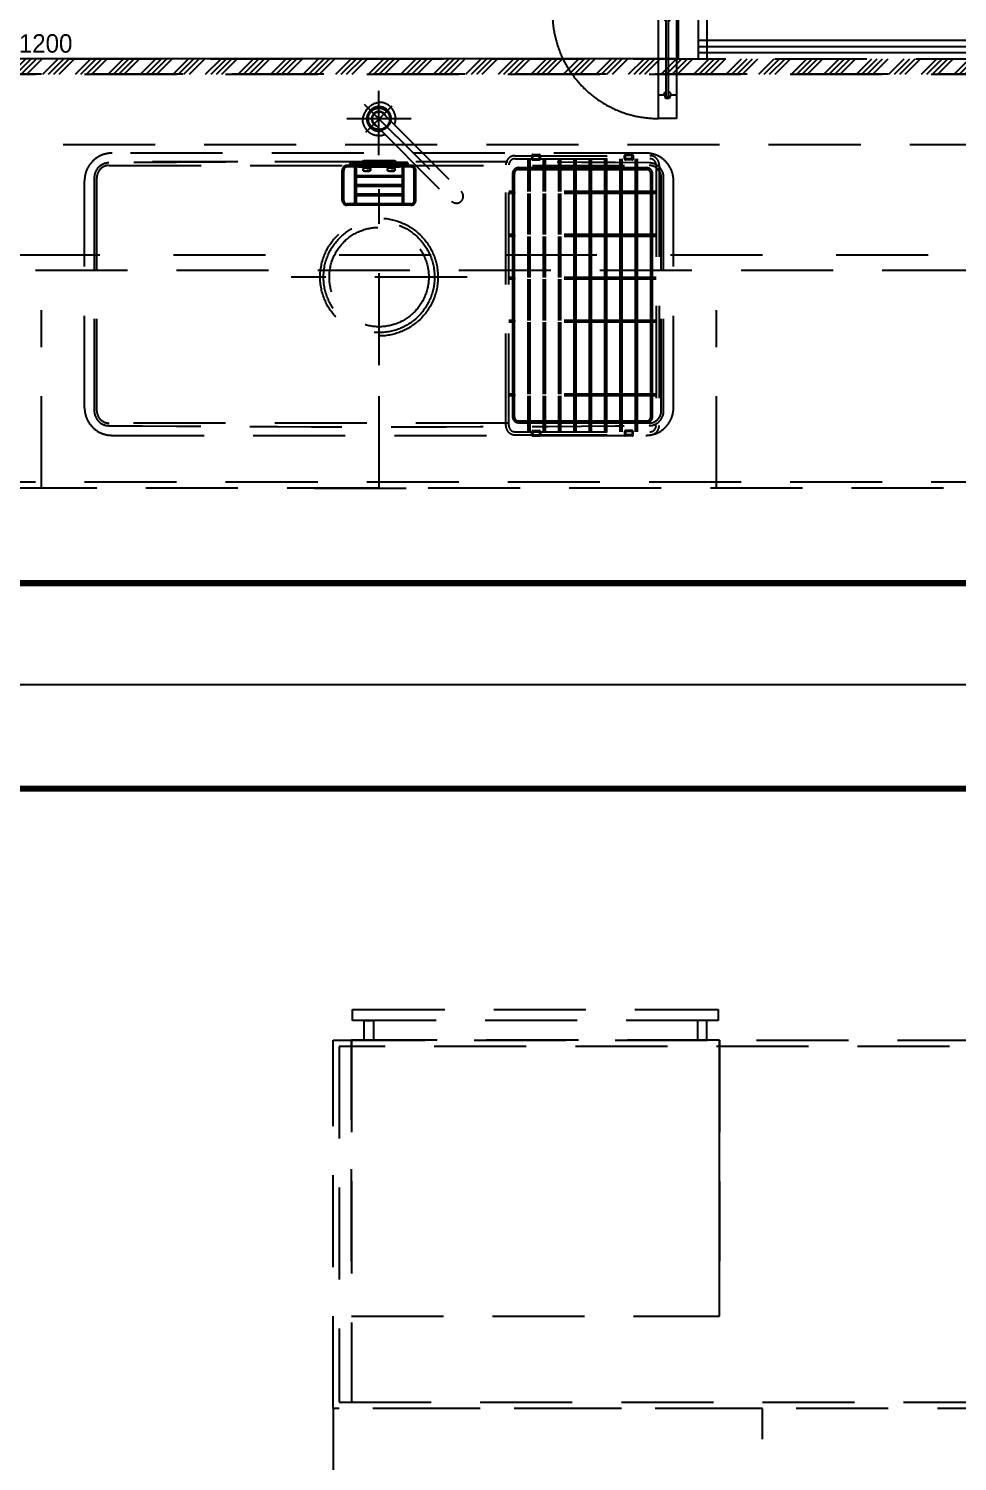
# Model space of a CAD drawing. Header units: millimetres. Extents: x 7294529 to 7346664, y 234399 to 276449.
# Drawn here: x 7313213 to 7314727, y 250018 to 252353 of the extents above; entities that cross this region are included whole.
import ezdxf
from ezdxf.enums import TextEntityAlignment as Align
from ezdxf.xclip import XClip

# ---------------------------------------------------------------- set-up
doc = ezdxf.new("R2010")
doc.units = ezdxf.units.MM
doc.header["$LTSCALE"] = 100
doc.header["$XCLIPFRAME"] = 2
for name, pattern in [('ST-DASH', [2.7, 1.5, -1.2]), ('U-59C-EX$0$CEN', [62, 60, -1, 0, -1]), ('U-59C-EX$0$HID', [2.3, 1.5, -0.8])]:
    doc.linetypes.add(name, pattern=pattern)
doc.layers.get('Defpoints').update_dxf_attribs({"color": 149})
for name, color, linetype in [('BP', 7, 'Continuous'), ('U-59C-EX$0$A-커텐박스', 11, 'U-59C-EX$0$HID'), ('U-59C-EX$0$CEN', 1, 'U-59C-EX$0$CEN'), ('U-59C-EX$0$FIN', 5, 'Continuous'), ('U-59C-EX$0$FUR_미설치가구', 8, 'U-59C-EX$0$HID'), ('U-59C-EX$0$INSUL_line', 8, 'Continuous'), ('U-59C-EX$0$WIN', 4, 'Continuous'), ('U-59C-EX$0$확장전', 4, 'U-59C-EX$0$HID'), ('결로방지', 4, 'ST-DASH')]:
    doc.layers.add(name, color=color, linetype=linetype)
doc.layers.add('U-59C-EX$0$MC', color=152, linetype='Continuous', plot=False)
doc.styles.add('U-59C-EX$0$원본-단위세대-84B-확장형$0$돋움', font='')
doc.styles.get('U-59C-EX$0$원본-단위세대-84B-확장형$0$돋움').set_extended_font_data('Dotum')

# ---------------------------------------------------------------- blocks, each defined once
blk = doc.blocks.new('U-59C-EX$0$식탁_1200X700')
at = {"layer": 'U-59C-EX$0$FUR_미설치가구', "linetype": 'U-59C-EX$0$HID'}
for p, q in [((0, 1200), (-700, 1200)), ((-700, 1200), (-700, 0)), ((0, 0), (0, 1200)), ((-700, 1064.1), (-987, 1048.7)), ((-700, 1064.1), (-987, 1048.7)), ((0, 1064.1), (287.1, 1048.7)), ((0, 1064.1), (287.1, 1048.7)), ((-700, 657.6), (-987, 673.1)), ((-700, 657.6), (-987, 673.1)), ((0, 657.6), (287.1, 673.1)), ((-700, 542.4), (-987, 526.9)), ((-700, 542.4), (-987, 526.9)), ((0, 542.4), (287.1, 526.9)), ((0, 542.4), (287.1, 526.9)), ((-700, 135.9), (-987, 151.3)), ((-700, 135.9), (-987, 151.3)), ((0, 135.9), (287.1, 151.3)), ((-700, 0), (0, 0))]:
    blk.add_line(p, q, dxfattribs=at)
for centre, radius, start, end in [((-241.1, 860.9), 750.5, 163.9294, 196.0705), ((-238.3, 860.9), 704.7, 163.2466, 196.7533), ((-238.3, 860.9), 704.7, 163.2466, 196.7533), ((-461.6, 860.9), 704.7, 343.2466, 16.7533), ((-461.6, 860.9), 704.7, 343.2466, 16.7533), ((-458.9, 860.9), 750.5, 343.9294, 16.0705), ((-458.9, 860.9), 750.5, 343.9294, 16.0705), ((-241.1, 339.1), 750.5, 163.9294, 196.0705), ((-238.3, 339.1), 704.7, 163.2466, 196.7533), ((-238.3, 339.1), 704.7, 163.2466, 196.7533), ((-461.6, 339.1), 704.7, 343.2466, 16.7533), ((-461.6, 339.1), 704.7, 343.2466, 16.7533), ((-458.9, 339.1), 750.5, 343.9294, 16.0705), ((-458.9, 339.1), 750.5, 343.9294, 16.0705)]:
    blk.add_arc(centre, radius, start, end, dxfattribs=at)
blk = doc.blocks.new('U-59C-EX$0$59C_주방가구_1')
at = {"layer": 'U-59C-EX$0$FUR_미설치가구', "linetype": 'U-59C-EX$0$HID'}
h = blk.add_hatch(dxfattribs=at)
h.set_pattern_fill('ANSI34', color=256, scale=50, angle=180)
h.set_pattern_definition([(225, (-131053.915, -376129.36), (26.5165043, -26.5165043), []), (225, (-131062.754, -376129.36), (26.5165043, -26.5165043), []), (225, (-131071.593, -376129.36), (26.5165043, -26.5165043), []), (225, (-131080.432, -376129.36), (26.5165043, -26.5165043), [])])
h.paths.add_polyline_path([(-25, -2180), (-25, -25), (-3175, -25), (-3175, -500), (-3200, -500), (-3200, 0), (0, 0), (0, -2180)])
for p, q in [((-2005.1, -157.5), (-2005.1, -52.5)), ((-2029, -74.1), (-1867.1, -236)), ((-2026.7, -119.7), (-1983.6, -76.6)), ((-1997.2, -90.2), (-1871, -216.5)), ((-1952.6, -98), (-2057.6, -98)), ((-2012.9, -105.9), (-1886.7, -232.2)), ((-1570, -154), (-2440, -154)), ((-1783.4, -158.1), (-1563.4, -158.1)), ((-1783.4, -163.1), (-1563.4, -163.1)), ((-1762.4, -163.1), (-1762.4, -216.6)), ((-1759.4, -163.1), (-1759.4, -216.6)), ((-1756, -157.8), (-1756, -163.4)), ((-1756, -157.8), (-1742, -157.8)), ((-1756, -163.4), (-1742, -163.4)), ((-1754.5, -156.3), (-1743.5, -156.3)), ((-1754.5, -164.9), (-1754.5, -156.3)), ((-1743.5, -164.9), (-1743.5, -156.3)), ((-1742, -163.4), (-1742, -157.8)), ((-1737.4, -163.1), (-1737.4, -216.6)), ((-1734.4, -163.1), (-1734.4, -216.6)), ((-1712.4, -163.1), (-1712.4, -216.6)), ((-1709.4, -163.1), (-1709.4, -216.6)), ((-1687.4, -163.1), (-1687.4, -216.6)), ((-1684.4, -163.1), (-1684.4, -216.6)), ((-1662.4, -163.1), (-1662.4, -216.6)), ((-1659.4, -163.1), (-1659.4, -216.6)), ((-1637.4, -163.1), (-1637.4, -216.6)), ((-1634.4, -163.1), (-1634.4, -216.6)), ((-1612.4, -163.1), (-1612.4, -216.6)), ((-1609.4, -163.1), (-1609.4, -216.6)), ((-1604.8, -163.4), (-1604.8, -157.8)), ((-1590.8, -157.8), (-1604.8, -157.8)), ((-1590.8, -163.4), (-1604.8, -163.4)), ((-1592.3, -156.3), (-1603.3, -156.3)), ((-1603.3, -164.9), (-1603.3, -156.3)), ((-1592.3, -164.9), (-1592.3, -156.3)), ((-1590.8, -157.8), (-1590.8, -163.4)), ((-1587.4, -163.1), (-1587.4, -216.6)), ((-1584.4, -163.1), (-1584.4, -216.6)), ((-2445, -174), (-1565, -174)), ((-2005.1, -168), (-2374, -168)), ((-2065, -231), (-2065, -182)), ((-2062.5, -231), (-2062.5, -182)), ((-2038.3, -174), (-2057, -174)), ((-2038.3, -176.5), (-2057, -176.5)), ((-2052.5, -172.8), (-2052.5, -171.5)), ((-1960, -169), (-2050, -169)), ((-2050, -172.8), (-2050, -172)), ((-1960.5, -171.5), (-2049.5, -171.5)), ((-2045, -177.8), (-2045, -235.3)), ((-2042.5, -177.8), (-2042.5, -190.3)), ((-2038.3, -176.5), (-1971.7, -176.5)), ((-2036.3, -172.9), (-2035.3, -171.5)), ((-2034.2, -174.3), (-2032.3, -171.5)), ((-1976, -174), (-2034, -174)), ((-2033.7, -169), (-2033.5, -168.7)), ((-2030.8, -179.1), (-2030.8, -182.2)), ((-2030.8, -182.2), (-2030.8, -179.1)), ((-2030.6, -182.6), (-2024.8, -182.6)), ((-2024.8, -178.6), (-2030.3, -178.6)), ((-1980.7, -166.5), (-2029.3, -166.5)), ((-2028.8, -170.6), (-2028.8, -178.6)), ((-2024.8, -170.6), (-2028.8, -170.6)), ((-2024.8, -170.6), (-2020.8, -170.6)), ((-2024.8, -178.6), (-2019.3, -178.6)), ((-2018.9, -182.6), (-2024.8, -182.6)), ((-2020.8, -170.6), (-2020.8, -178.6)), ((-2018.8, -179.1), (-2018.8, -182.2)), ((-2018.8, -182.2), (-2018.8, -179.1)), ((-1991.2, -179.1), (-1991.2, -182.2)), ((-1991.2, -182.2), (-1991.2, -179.1)), ((-1991.1, -182.6), (-1985.2, -182.6)), ((-1985.2, -178.6), (-1990.7, -178.6)), ((-1989.2, -170.6), (-1989.2, -178.6)), ((-1985.2, -170.6), (-1989.2, -170.6)), ((-1985.2, -170.6), (-1981.2, -170.6)), ((-1985.2, -178.6), (-1979.7, -178.6)), ((-1979.4, -182.6), (-1985.2, -182.6)), ((-1981.2, -170.6), (-1981.2, -178.6)), ((-1979.2, -179.1), (-1979.2, -182.2)), ((-1979.2, -182.2), (-1979.2, -179.1)), ((-1975.8, -174.3), (-1977.7, -171.5)), ((-1976.3, -169), (-1976.5, -168.7)), ((-1973.7, -172.9), (-1974.7, -171.5)), ((-1953, -174), (-1971.7, -174)), ((-1953, -176.5), (-1971.7, -176.5)), ((-1967.5, -177.8), (-1967.5, -190.3)), ((-1965, -177.8), (-1965, -235.3)), ((-1960, -172.8), (-1960, -172)), ((-1957.5, -172.8), (-1957.5, -171.5)), ((-1947.5, -231), (-1947.5, -182)), ((-1945, -231), (-1945, -182)), ((-1798.4, -598.1), (-1798.4, -173.1)), ((-1793.4, -598.1), (-1793.4, -173.1)), ((-1777.5, -177.6), (-1762.4, -177.6)), ((-1777.5, -180.6), (-1762.4, -180.6)), ((-1759.4, -177.6), (-1737.4, -177.6)), ((-1759.4, -180.6), (-1737.4, -180.6)), ((-1754.5, -164.9), (-1743.5, -164.9)), ((-1734.4, -177.6), (-1712.4, -177.6)), ((-1734.4, -180.6), (-1712.4, -180.6)), ((-1709.4, -177.6), (-1687.4, -177.6)), ((-1709.4, -180.6), (-1687.4, -180.6)), ((-1684.4, -177.6), (-1662.4, -177.6)), ((-1684.4, -180.6), (-1662.4, -180.6)), ((-1659.4, -177.6), (-1637.4, -177.6)), ((-1659.4, -180.6), (-1637.4, -180.6)), ((-1634.4, -177.6), (-1612.4, -177.6)), ((-1634.4, -180.6), (-1612.4, -180.6)), ((-1609.4, -177.6), (-1587.4, -177.6)), ((-1609.4, -180.6), (-1587.4, -180.6)), ((-1592.3, -164.9), (-1603.3, -164.9)), ((-1585.9, -180.6), (-1585.9, -183.1)), ((-1584.4, -177.6), (-1569.2, -177.6)), ((-1584.4, -180.6), (-1569.2, -180.6)), ((-1553.4, -173.1), (-1553.4, -598.1)), ((-1548.4, -173.1), (-1548.4, -598.1)), ((-2485, -569), (-2485, -199)), ((-2485, -569), (-2485, -199)), ((-2465, -574), (-2465, -194)), ((-2465, -574), (-2465, -194)), ((-2045, -190.3), (-1965, -190.3)), ((-2045, -192.8), (-1965, -192.8)), ((-2045, -205.3), (-1965, -205.3)), ((-2045, -207.8), (-1965, -207.8)), ((-2042.5, -192.8), (-2042.5, -205.3)), ((-2042.5, -207.8), (-2042.5, -220.3)), ((-1967.5, -192.8), (-1967.5, -205.3)), ((-1967.5, -207.8), (-1967.5, -220.3)), ((-1787.5, -187.6), (-1787.5, -216.6)), ((-1784.5, -187.6), (-1784.5, -216.6)), ((-1562.2, -216.6), (-1562.2, -187.6)), ((-1559.2, -216.6), (-1559.2, -187.6)), ((-1545, -574), (-1545, -194)), ((-1525, -569), (-1525, -199)), ((-2045, -220.3), (-1965, -220.3)), ((-2045, -222.8), (-1965, -222.8)), ((-2042.5, -222.8), (-2042.5, -235.3)), ((-2005, -499.4), (-2005, -212.6)), ((-1967.5, -222.8), (-1967.5, -235.3)), ((-1553.4, -216.6), (-1793.4, -216.6)), ((-1553.4, -219.6), (-1793.4, -219.6)), ((-1787.5, -219.6), (-1787.5, -286.6)), ((-1784.5, -219.5), (-1784.5, -286.6)), ((-1762.4, -219.6), (-1762.4, -286.6)), ((-1759.4, -219.6), (-1759.4, -286.6)), ((-1737.4, -219.6), (-1737.4, -286.6)), ((-1734.4, -219.6), (-1734.4, -286.6)), ((-1712.4, -219.6), (-1712.4, -286.6)), ((-1709.4, -219.6), (-1709.4, -286.6)), ((-1687.4, -219.6), (-1687.4, -286.6)), ((-1684.4, -219.6), (-1684.4, -286.6)), ((-1662.4, -219.6), (-1662.4, -286.6)), ((-1659.4, -219.6), (-1659.4, -286.6)), ((-1637.4, -219.6), (-1637.4, -286.6)), ((-1634.4, -219.6), (-1634.4, -286.6)), ((-1612.4, -219.6), (-1612.4, -286.6)), ((-1609.4, -219.6), (-1609.4, -286.6)), ((-1587.4, -219.6), (-1587.4, -286.6)), ((-1584.4, -219.6), (-1584.4, -286.6)), ((-1562.2, -286.6), (-1562.2, -219.5)), ((-1559.2, -286.6), (-1559.2, -219.6)), ((-1953, -236.5), (-2057, -236.5)), ((-1953, -239), (-2057, -239)), ((-1553.4, -286.6), (-1793.4, -286.6)), ((-1553.4, -289.6), (-1793.4, -289.6)), ((-1787.5, -289.6), (-1787.5, -356.6)), ((-1784.5, -289.5), (-1784.5, -356.6)), ((-1762.4, -289.6), (-1762.4, -356.6)), ((-1759.4, -289.6), (-1759.4, -356.6)), ((-1737.4, -289.6), (-1737.4, -356.6)), ((-1734.4, -289.6), (-1734.4, -356.6)), ((-1712.4, -289.6), (-1712.4, -356.6)), ((-1709.4, -289.6), (-1709.4, -356.6)), ((-1687.4, -289.6), (-1687.4, -356.6)), ((-1684.4, -289.6), (-1684.4, -356.6)), ((-1662.4, -289.6), (-1662.4, -356.6)), ((-1659.4, -289.6), (-1659.4, -356.6)), ((-1637.4, -289.6), (-1637.4, -356.6)), ((-1634.4, -289.6), (-1634.4, -356.6)), ((-1612.4, -289.6), (-1612.4, -356.6)), ((-1609.4, -289.6), (-1609.4, -356.6)), ((-1587.4, -289.6), (-1587.4, -356.6)), ((-1584.4, -289.6), (-1584.4, -356.6)), ((-1562.2, -356.6), (-1562.2, -289.5)), ((-1559.2, -356.6), (-1559.2, -289.6)), ((-1861.6, -356), (-2148.4, -356)), ((-1553.4, -356.6), (-1793.4, -356.6)), ((-1553.4, -359.6), (-1793.4, -359.6)), ((-1787.5, -359.6), (-1787.5, -426.6)), ((-1784.5, -359.5), (-1784.5, -426.6)), ((-1762.4, -359.6), (-1762.4, -426.6)), ((-1759.4, -359.6), (-1759.4, -426.6)), ((-1737.4, -359.6), (-1737.4, -426.6)), ((-1734.4, -359.6), (-1734.4, -426.6)), ((-1712.4, -359.6), (-1712.4, -426.6)), ((-1709.4, -359.6), (-1709.4, -426.6)), ((-1687.4, -359.6), (-1687.4, -426.6)), ((-1684.4, -359.6), (-1684.4, -426.6)), ((-1662.4, -359.6), (-1662.4, -426.6)), ((-1659.4, -359.6), (-1659.4, -426.6)), ((-1637.4, -359.6), (-1637.4, -426.6)), ((-1634.4, -359.6), (-1634.4, -426.6)), ((-1612.4, -359.6), (-1612.4, -426.6)), ((-1609.4, -359.6), (-1609.4, -426.6)), ((-1587.4, -359.6), (-1587.4, -426.6)), ((-1584.4, -359.6), (-1584.4, -426.6)), ((-1562.2, -426.6), (-1562.2, -359.5)), ((-1559.2, -426.6), (-1559.2, -359.6)), ((-2555, -700), (-2555, -410)), ((-2005, -700), (-2005, -410)), ((-1455, -700), (-1455, -410)), ((-1553.4, -426.6), (-1793.4, -426.6)), ((-1553.4, -429.6), (-1793.4, -429.6)), ((-1787.5, -429.6), (-1787.5, -546.6)), ((-1784.5, -429.5), (-1784.5, -546.6)), ((-1762.4, -429.6), (-1762.4, -546.6)), ((-1759.4, -429.6), (-1759.4, -546.6)), ((-1737.4, -429.6), (-1737.4, -546.6)), ((-1734.4, -429.6), (-1734.4, -546.6)), ((-1712.4, -429.6), (-1712.4, -546.6)), ((-1709.4, -429.6), (-1709.4, -546.6)), ((-1687.4, -429.6), (-1687.4, -546.6)), ((-1684.4, -429.6), (-1684.4, -546.6)), ((-1662.4, -429.6), (-1662.4, -546.6)), ((-1659.4, -429.6), (-1659.4, -546.6)), ((-1637.4, -429.6), (-1637.4, -546.6)), ((-1634.4, -429.6), (-1634.4, -546.6)), ((-1612.4, -429.6), (-1612.4, -546.6)), ((-1609.4, -429.6), (-1609.4, -546.6)), ((-1587.4, -429.6), (-1587.4, -546.6)), ((-1584.4, -429.6), (-1584.4, -546.6)), ((-1562.2, -546.6), (-1562.2, -429.5)), ((-1559.2, -546.6), (-1559.2, -429.6)), ((-1553.4, -546.6), (-1793.4, -546.6)), ((-1553.4, -549.6), (-1793.4, -549.6)), ((-1787.5, -549.6), (-1787.5, -583.5)), ((-1784.5, -549.5), (-1784.5, -583.5)), ((-1762.4, -549.6), (-1762.4, -608.1)), ((-1759.4, -549.6), (-1759.4, -608.1)), ((-1737.4, -549.6), (-1737.4, -608.1)), ((-1734.4, -549.6), (-1734.4, -608.1)), ((-1712.4, -549.6), (-1712.4, -608.1)), ((-1709.4, -549.6), (-1709.4, -608.1)), ((-1687.4, -549.6), (-1687.4, -608.1)), ((-1684.4, -549.6), (-1684.4, -608.1)), ((-1662.4, -549.6), (-1662.4, -608.1)), ((-1659.4, -549.6), (-1659.4, -608.1)), ((-1637.4, -549.6), (-1637.4, -608.1)), ((-1634.4, -549.6), (-1634.4, -608.1)), ((-1612.4, -549.6), (-1612.4, -608.1)), ((-1609.4, -549.6), (-1609.4, -608.1)), ((-1587.4, -549.6), (-1587.4, -608.1)), ((-1584.4, -549.6), (-1584.4, -608.1)), ((-1562.2, -583.5), (-1562.2, -549.5)), ((-1559.2, -583.5), (-1559.2, -549.6)), ((-1565, -594), (-2445, -594)), ((-1777.5, -590.5), (-1762.4, -590.5)), ((-1777.5, -593.5), (-1762.4, -593.5)), ((-1759.4, -590.5), (-1737.4, -590.5)), ((-1759.4, -593.5), (-1737.4, -593.5)), ((-1754.5, -606.3), (-1743.5, -606.3)), ((-1754.5, -606.3), (-1754.5, -614.9)), ((-1743.5, -606.3), (-1743.5, -614.9)), ((-1734.4, -590.5), (-1712.4, -590.5)), ((-1734.4, -593.5), (-1712.4, -593.5)), ((-1709.4, -590.5), (-1687.4, -590.5)), ((-1709.4, -593.5), (-1687.4, -593.5)), ((-1684.4, -590.5), (-1662.4, -590.5)), ((-1684.4, -593.5), (-1662.4, -593.5)), ((-1659.4, -590.5), (-1637.4, -590.5)), ((-1659.4, -593.5), (-1637.4, -593.5)), ((-1634.4, -590.5), (-1612.4, -590.5)), ((-1634.4, -593.5), (-1612.4, -593.5)), ((-1609.4, -590.5), (-1587.4, -590.5)), ((-1609.4, -593.5), (-1587.4, -593.5)), ((-1592.3, -606.3), (-1603.3, -606.3)), ((-1603.3, -606.3), (-1603.3, -614.9)), ((-1592.3, -606.3), (-1592.3, -614.9)), ((-1584.4, -590.5), (-1569.2, -590.5)), ((-1584.4, -593.5), (-1569.2, -593.5)), ((-2440, -614), (-1570, -614)), ((-1783.4, -608.1), (-1563.4, -608.1)), ((-1783.4, -613.1), (-1563.4, -613.1)), ((-1756, -613.4), (-1756, -607.8)), ((-1756, -607.8), (-1742, -607.8)), ((-1756, -613.4), (-1742, -613.4)), ((-1754.5, -614.9), (-1743.5, -614.9)), ((-1742, -607.8), (-1742, -613.4)), ((-1604.8, -607.8), (-1604.8, -613.4)), ((-1590.8, -607.8), (-1604.8, -607.8)), ((-1590.8, -613.4), (-1604.8, -613.4)), ((-1592.3, -614.9), (-1603.3, -614.9)), ((-1590.8, -613.4), (-1590.8, -607.8)), ((-2110.6, -700), (-1899.6, -700)), ((-2050, -1599.9), (-2050, -2190)), ((-2050, -1959.9), (-2050, -1599.9)), ((-2050, -1600), (-2050, -1960)), ((-1450, -1959.9), (-1450, -1599.9)), ((-1450, -1959.9), (-1450, -1599.9)), ((-1450, -1600), (-1450, -1960))]:
    blk.add_line(p, q, dxfattribs=at)
for points in [[(-25, -2180), (-25, -25), (-3175, -25), (-3175, -700), (-3200, -700), (-3200, 0), (0, 0), (0, -2180)], [(-3175, -700), (-3175, -25), (-25, -25), (-25, -2200), (-2080, -2200), (-2080, -1600), (-625, -1600), (-625, -700)], [(-1452, -1568), (-2048, -1568), (-2048, -1550), (-1452, -1550)], [(-2029, -1568), (-2014, -1568), (-2014, -1600), (-2029, -1600)], [(-1471, -1568), (-1486, -1568), (-1486, -1600), (-1471, -1600)], [(-1450, -1600), (-2050, -1600), (-2050, -2050), (-1450, -2050)]]:
    blk.add_lwpolyline(points, close=True, dxfattribs=at)
for points in [[(-3175, -25), (-345, -25), (-345, -345), (-3175, -345), (-3175, -25)], [(-3175, -690), (-615, -690), (-615, -1610), (-2070, -1610), (-2070, -2190), (-345, -2190)]]:
    blk.add_lwpolyline(points, dxfattribs=at)
blk.add_lwpolyline([(-2469.1, -574.2, 0.411495), (-2445.4, -598.2, 0.004118), (-1564.9, -598.2, 0.411495), (-1541.1, -574.2), (-1541.1, -193.8, 0.411495), (-1564.9, -169.8, 0.004118), (-2445.4, -169.8, 0.411495), (-2469.1, -193.8)], format="xyb", close=True, dxfattribs=at)
for centre, radius in [((-2005.1, -98), 19), ((-2005.1, -98), 17.5), ((-2043.7, -235.3), 1.25), ((-1966.2, -235.3), 1.25), ((-2005, -356), 96), ((-2005, -356), 90.5), ((-2005, -356), 81)]:
    blk.add_circle(centre, radius, dxfattribs=at)
for centre, radius, start, end in [((-2000.8, -102.4), 31.2, 91.9219, 178.0781), ((-2005.1, -98.1), 19.9, 348.903, 281.097), ((-2005.1, -98.1), 12.1, 21.1475, 248.8525), ((-2005.1, -98.1), 11.1, 45, 225), ((-2005.1, -98.1), 27.1, 339.2269, 83.1244), ((-2005.1, -98.1), 27.1, 186.8756, 290.7731), ((-2440, -199), 45, 90, 180), ((-2440, -199), 45, 90, 180), ((-1783.4, -173.1), 15, 90, 180), ((-1783.4, -173.1), 10, 90, 180), ((-1754.5, -157.8), 1.5, 90, 180), ((-1754.5, -163.4), 1.5, 180, 270), ((-1743.5, -157.8), 1.5, 0, 90), ((-1743.5, -163.4), 1.5, 270, 0), ((-1603.3, -157.8), 1.5, 90, 180), ((-1603.3, -163.4), 1.5, 180, 270), ((-1592.3, -157.8), 1.5, 0, 90), ((-1592.3, -163.4), 1.5, 270, 0), ((-1570, -199), 45, 0, 90), ((-1563.4, -173.1), 15, 0, 90), ((-1563.4, -173.1), 10, 0, 90), ((-2445, -194), 20, 90, 180), ((-2445, -194), 20, 90, 180), ((-2057, -182), 8, 90, 180), ((-2057, -182), 5.5, 90, 180), ((-2050, -171.5), 2.5, 90, 180), ((-2051.2, -172.8), 1.25, 180, 0), ((-2049.5, -172), 0.5, 90, 180), ((-2043.7, -177.8), 1.25, 0, 180), ((-2043.7, -177.8), 1.25, 180, 0), ((-2038.3, -171.5), 2.5, 270, 326.3099), ((-2038.3, -171.5), 5, 270, 326.3099), ((-2029.3, -171.5), 5, 90, 146.3099), ((-2030.3, -179.1), 0.5, 90, 180), ((-2030.3, -182.2), 0.5, 187.2163, 242.5465), ((-2024.7, -165.2), 18.4, 251.7251, 269.9278), ((-2024.8, -165.2), 18.4, 270.0722, 288.2749), ((-2019.3, -179.1), 0.5, 0, 90), ((-2019.2, -182.2), 0.5, 297.4535, 352.7837), ((-1990.7, -179.1), 0.5, 90, 180), ((-1990.8, -182.2), 0.5, 187.2163, 242.5465), ((-1985.2, -165.2), 18.4, 251.7251, 269.9278), ((-1985.3, -165.2), 18.4, 270.0722, 288.2749), ((-1980.7, -171.5), 5, 33.6901, 90), ((-1979.7, -179.1), 0.5, 0, 90), ((-1979.7, -182.2), 0.5, 297.4535, 352.7837), ((-1971.7, -171.5), 5, 213.6901, 270), ((-1971.7, -171.5), 2.5, 213.6901, 270), ((-1966.2, -177.8), 1.25, 0, 180), ((-1966.2, -177.8), 1.25, 180, 0), ((-1960.5, -172), 0.5, 0, 90), ((-1960, -171.5), 2.5, 0, 90), ((-1958.7, -172.8), 1.25, 180, 0), ((-1953, -182), 8, 0, 90), ((-1953, -182), 5.5, 0, 90), ((-1777.5, -187.6), 10, 90, 180), ((-1777.5, -187.6), 7, 90, 180), ((-1760.9, -180.6), 1.5, 180, 0), ((-1735.9, -180.6), 1.5, 180, 0), ((-1710.9, -180.6), 1.5, 180, 0), ((-1685.9, -180.6), 1.5, 180, 0), ((-1660.9, -180.6), 1.5, 180, 0), ((-1635.9, -180.6), 1.5, 180, 0), ((-1610.9, -180.6), 1.5, 180, 0), ((-1585.9, -180.6), 1.5, 180, 0), ((-1569.2, -187.6), 10, 0, 90), ((-1569.2, -187.6), 7, 0, 90), ((-1565, -194), 20, 0, 90), ((-2057, -231), 8, 180, 270), ((-2057, -231), 5.5, 180, 270), ((-1953, -231), 8, 270, 0), ((-1953, -231), 5.5, 270, 0), ((-1878.8, -224.3), 11.1, 225, 45), ((-1784.9, -218.1), 1.5, 270, 90), ((-1561.9, -218.1), 1.5, 90, 270), ((-1784.9, -288.1), 1.5, 270, 90), ((-1561.9, -288.1), 1.5, 90, 270), ((-1784.9, -358.1), 1.5, 270, 90), ((-1561.9, -358.1), 1.5, 90, 270), ((-1784.9, -428.1), 1.5, 270, 90), ((-1561.9, -428.1), 1.5, 90, 270), ((-1784.9, -548.1), 1.5, 270, 90), ((-1561.9, -548.1), 1.5, 90, 270), ((-2440, -569), 45, 180, 270), ((-2440, -569), 45, 180, 270), ((-2445, -574), 20, 180, 270), ((-2445, -574), 20, 180, 270), ((-1777.5, -583.5), 10, 180, 270), ((-1777.5, -583.5), 7, 180, 270), ((-1570, -569), 45, 270, 0), ((-1569.2, -583.5), 10, 270, 0), ((-1569.2, -583.5), 7, 270, 0), ((-1565, -574), 20, 270, 0), ((-1783.4, -598.1), 15, 180, 270), ((-1783.4, -598.1), 10, 180, 270), ((-1760.9, -590.6), 1.5, 0, 180), ((-1754.5, -607.8), 1.5, 90, 180), ((-1743.5, -607.8), 1.5, 0, 90), ((-1735.9, -590.6), 1.5, 0, 180), ((-1710.9, -590.6), 1.5, 0, 180), ((-1685.9, -590.6), 1.5, 0, 180), ((-1660.9, -590.6), 1.5, 0, 180), ((-1635.9, -590.6), 1.5, 0, 180), ((-1610.9, -590.6), 1.5, 0, 180), ((-1603.3, -607.8), 1.5, 90, 180), ((-1592.3, -607.8), 1.5, 0, 90), ((-1585.9, -590.6), 1.5, 0, 180), ((-1563.4, -598.1), 15, 270, 0), ((-1563.4, -598.1), 10, 270, 0), ((-1754.5, -613.4), 1.5, 180, 270), ((-1743.5, -613.4), 1.5, 270, 0), ((-1603.3, -613.4), 1.5, 180, 270), ((-1592.3, -613.4), 1.5, 270, 0)]:
    blk.add_arc(centre, radius, start, end, dxfattribs=at)
blk = doc.blocks.new('U-59C-EX$0$원본-단위세대-84B-확장형$0$W1200-5')
at = {"layer": 'Defpoints', "linetype": 'Continuous'}
for p, q in [((-1230, -200), (-1230, 0)), ((0, -200), (0, 0))]:
    blk.add_line(p, q, dxfattribs=at)
at = {"layer": 'U-59C-EX$0$WIN'}
for p, q in [((-1215, -200), (-1215, 0)), ((-1170, 0), (-1215, 0)), ((-1170, 0), (-1170, -20)), ((-287.5, 0), (-242.5, 0)), ((-287.5, 0), (-287.5, -20)), ((-242.5, 0), (-287.5, 0)), ((-242.5, 0), (-242.5, -90)), ((-60, 0), (-60, -90)), ((-60, 0), (-15, 0)), ((-15, 0), (-15, -200)), ((-1183, -20), (-1183, -60)), ((-1183, -20), (-1170, -20)), ((-274.5, -20), (-287.5, -20)), ((-274.5, -20), (-274.5, -60)), ((-77, -21.6), (-225.5, -21.6)), ((-1180, -25), (-1180, -55)), ((-1180, -25), (-1142, -25)), ((-1142, -35), (-1147.5, -37)), ((-1147.5, -37), (-1147.5, -43)), ((-1142, -45), (-1147.5, -43)), ((-312, -38), (-1145.5, -38)), ((-1145.5, -38), (-1145.5, -42)), ((-312, -42), (-1145.5, -42)), ((-1142, -25), (-1142, -35)), ((-1142, -45), (-1142, -55)), ((-315.5, -25), (-277.5, -25)), ((-315.5, -25), (-315.5, -35)), ((-315.5, -35), (-310, -37)), ((-315.5, -45), (-310, -43)), ((-315.5, -45), (-315.5, -55)), ((-312, -38), (-312, -42)), ((-310, -37), (-310, -43)), ((-277.5, -25), (-277.5, -55)), ((-77, -31.6), (-225.5, -31.6)), ((-1183, -60), (-1170, -60)), ((-1180, -55), (-1142, -55)), ((-1170, -60), (-1170, -200)), ((-315.5, -55), (-277.5, -55)), ((-274.5, -60), (-287.5, -60)), ((-287.5, -60), (-287.5, -130)), ((-255.5, -90), (-255.5, -130)), ((-255.5, -90), (-242.5, -90)), ((-47, -90), (-60, -90)), ((-47, -200), (-47, -90)), ((-214.5, -95), (-252.5, -95)), ((-252.5, -125), (-252.5, -95)), ((-214.5, -105), (-220, -107)), ((-220, -113), (-220, -107)), ((-214.5, -115), (-220, -113)), ((-218, -112), (-218, -108)), ((-218, -108), (-84.5, -108)), ((-218, -112), (-84.5, -112)), ((-214.5, -105), (-214.5, -95)), ((-214.5, -125), (-214.5, -115)), ((-88, -105), (-88, -95)), ((-50, -95), (-88, -95)), ((-88, -105), (-82.5, -107)), ((-88, -115), (-82.5, -113)), ((-88, -125), (-88, -115)), ((-84.5, -112), (-84.5, -108)), ((-82.5, -113), (-82.5, -107)), ((-50, -125), (-50, -95)), ((-287.5, -130), (-255.5, -130)), ((-214.5, -125), (-252.5, -125)), ((-50, -125), (-88, -125)), ((-80, -125), (-80, -133)), ((-70, -133), (-80, -133)), ((-80, -133), (-80, -259.5)), ((-70, -133), (-68, -127.5)), ((-62, -127.5), (-68, -127.5)), ((-63, -129.5), (-67, -129.5)), ((-67, -263), (-67, -129.5)), ((-63, -263), (-63, -129.5)), ((-60, -133), (-62, -127.5)), ((-50, -133), (-60, -133)), ((-50, -125), (-50, -133)), ((-50, -133), (-50, -259.5)), ((-1170, -200), (-1215, -200)), ((-47, -200), (-15, -200)), ((-80, -259.5), (-80, -297.5)), ((-70, -259.5), (-80, -259.5)), ((-70, -259.5), (-68, -265)), ((-62, -265), (-68, -265)), ((-63, -263), (-67, -263)), ((-60, -259.5), (-62, -265)), ((-50, -259.5), (-60, -259.5)), ((-50, -259.5), (-50, -297.5)), ((-50, -297.5), (-80, -297.5))]:
    blk.add_line(p, q, dxfattribs=at)
at = {"layer": 'U-59C-EX$0$WIN', "color": 8}
for p, q in [((-60, 0), (-1170, 0)), ((-1142, -25), (-315.5, -25)), ((-1142, -55), (-315.5, -55)), ((-88, -95), (-214.5, -95)), ((-88, -125), (-214.5, -125)), ((-47, -200), (-1170, -200))]:
    blk.add_line(p, q, dxfattribs=at)
at = {"layer": 'U-59C-EX$0$WIN', "elevation": 0}
blk.add_lwpolyline([(-242.5, -18.6), (-237.5, -18.6), (-237.5, -61.6), (-242.5, -61.6), (-242.5, -18.6)], dxfattribs=at)
for points in [[(-225.5, -18.6), (-225.5, -34.6), (-237.5, -34.6), (-237.5, -18.6)], [(-77, -18.6), (-77, -34.6), (-65, -34.6), (-65, -18.6)]]:
    blk.add_lwpolyline(points, close=True, dxfattribs=at)
at = {"layer": 'U-59C-EX$0$WIN'}
blk.add_lwpolyline([(-60, -18.6), (-65, -18.6), (-65, -61.6), (-60, -61.6), (-60, -18.6)], dxfattribs=at)
for centre, radius, start, end in [((-1142, -40), 6, 19.4712, 90), ((-1142, -40), 6, 270, 340.5288), ((-315.5, -40), 6, 90, 160.5288), ((-315.5, -40), 6, 199.4712, 270), ((-214.5, -110), 6, 19.4712, 90), ((-214.5, -110), 6, 270, 340.5288), ((-88, -110), 6, 90, 160.5288), ((-88, -110), 6, 199.4712, 270), ((-80, -125), 172.5, 180, 270), ((-65, -133), 6, 180, 250.5288), ((-65, -133), 6, 289.4712, 0), ((-65, -259.5), 6, 109.4712, 180), ((-65, -259.5), 6, 0, 70.5288)]:
    blk.add_arc(centre, radius, start, end, dxfattribs=at)
at = {"layer": 'Defpoints', "style": 'U-59C-EX$0$원본-단위세대-84B-확장형$0$돋움'}
blk.add_text(' W1200', height=30, dxfattribs=at).set_placement((-1170, -175.1), align=Align.MIDDLE_LEFT)
blk = doc.blocks.new('U-59C-EX')
at = {"layer": 'U-59C-EX$0$A-커텐박스'}
blk.add_line((6305, 1155), (9525, 1155), dxfattribs=at)
at = {"layer": 'U-59C-EX$0$CEN'}
blk.add_line((5995, 275), (9935, 275), dxfattribs=at)
at = {"layer": 'U-59C-EX$0$FIN'}
for p, q in [((8030, 1315), (9535, 1315)), ((8030, 1305), (9525, 1305))]:
    blk.add_line(p, q, dxfattribs=at)
at = {"layer": 'U-59C-EX$0$INSUL_line'}
blk.add_line((8030, 1325), (9545, 1325), dxfattribs=at)
at = {"layer": 'U-59C-EX$0$MC'}
blk.add_line((5995, 105), (9935, 105), dxfattribs=at)
at = {"layer": 'U-59C-EX$0$확장전', "const_width": 10}
for points in [[(9525, 440), (6325.4, 440)], [(9525, 105), (6327, 105)]]:
    blk.add_lwpolyline(points, dxfattribs=at)
for name, p in [('U-59C-EX$0$원본-단위세대-84B-확장형$0$W1200-5', (8045, 1495)), ('U-59C-EX$0$59C_주방가구_1', (9515, 1295)), ('U-59C-EX$0$식탁_1200X700', (8135, -2105))]:
    blk.add_blockref(name, p)

msp = doc.modelspace()

# ---------------------------------------------------------------- block references
at = {"layer": 'BP'}
ref = msp.add_blockref('U-59C-EX', (7306274.4, 251009.4), dxfattribs=at)
XClip(ref).set_block_clipping_path([(12590, -7184.9999999999), (0, -7184.9999999999), (0, 300.0000000002), (4055.0000000028, 300.0000000099), (4055.0000000028, 1674.9999999992), (4320, 1674.9999999992), (4820, 2135.0000000001), (12590.0000000009, 2135.0000000001)])

# ---------------------------------------------------------------- next in the draw order: linework, layer by layer
at = {"layer": '결로방지'}
msp.add_lwpolyline([(7310439.4, 250054.4), (7312909.4, 250054.4), (7312909.4, 251984.4), (7315469.4, 251984.4), (7315469.4, 251394.4), (7319339.4, 251394.4)], dxfattribs=at)

doc.saveas('drawing.dxf')
